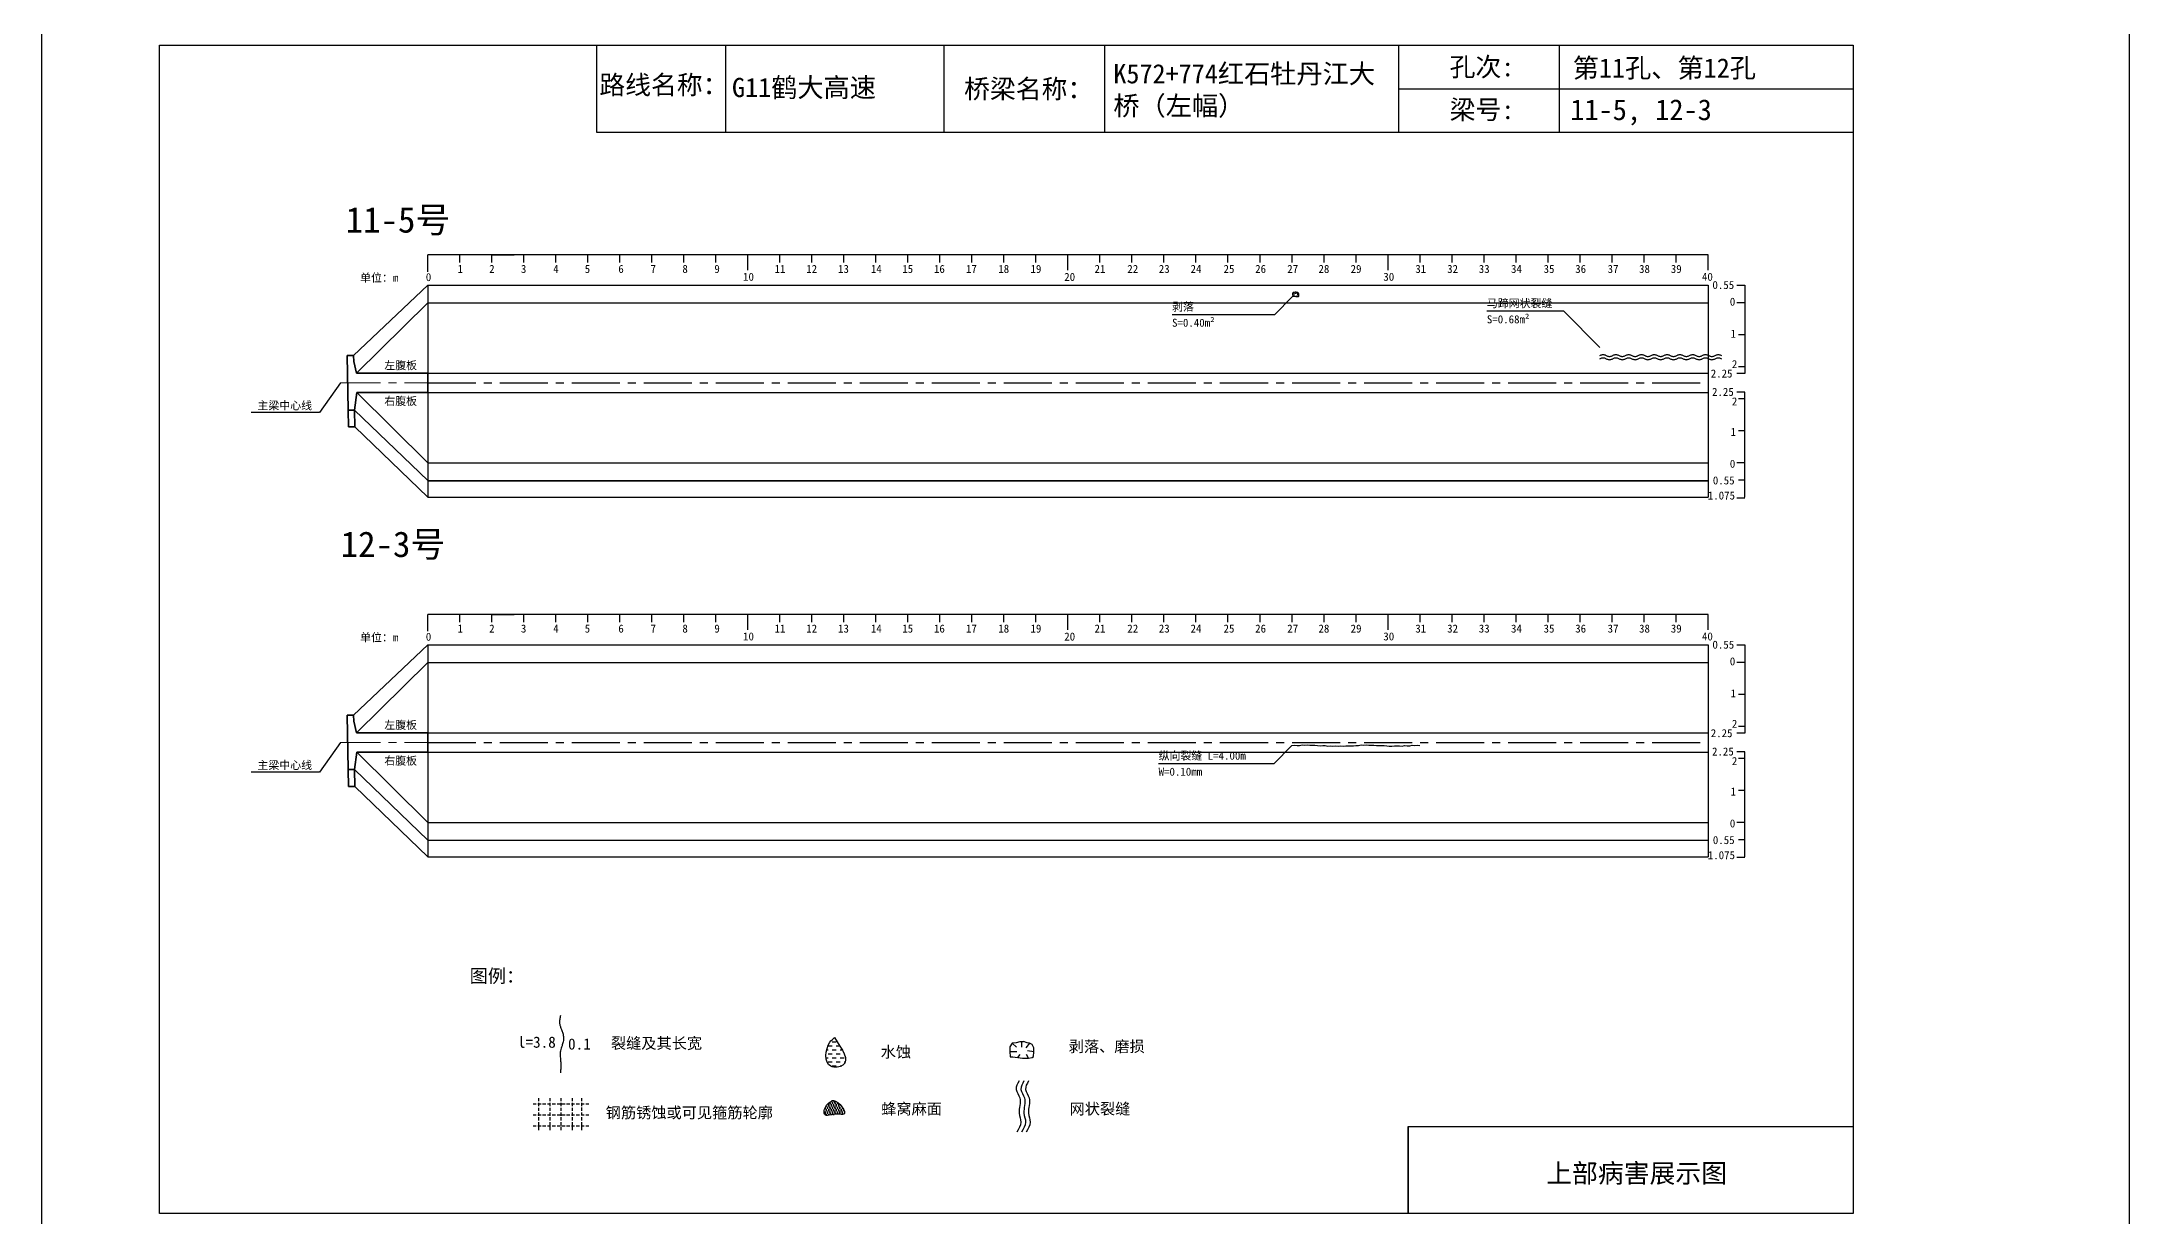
# Model space of a CAD drawing. Header units: millimetres. Extents: x -37 to 615, y -10473 to 23.
# Drawn here: x -37 to 615, y -9181 to -8814 of the extents above; entities that cross this region are included whole.
import ezdxf

# ---------------------------------------------------------------- set-up
doc = ezdxf.new("R2010")
doc.units = ezdxf.units.MM
for name, pattern in [('CENTER', [2, 1.25, -0.25, 0.25, -0.25]), ('CENTER2', [1.125, 0.75, -0.125, 0.125, -0.125]), ('DASHED', [0.75, 0.5, -0.25])]:
    doc.linetypes.add(name, pattern=pattern)
for name, color, linetype in [('加固措施', 7, 'Continuous'), ('图层1', 7, 'Continuous'), ('病害', 5, 'Continuous'), ('轮廓', 3, 'Continuous')]:
    doc.layers.add(name, color=color, linetype=linetype)
doc.layers.add('虚线', color=7, linetype='Continuous', lineweight=30)
doc.styles.get("Standard").update_dxf_attribs({"font": ''})
doc.styles.add('汉字', font='')
doc.styles.get('Standard').set_extended_font_data('SimSun')
doc.styles.get('汉字').set_extended_font_data('SimSun')
pattern_1 = [(0, (-2783.5002, -201.1734), (0.38480574, 0.76961148), [0, -0.76961148])]
pattern_2 = [(0, (-4794.9262, -487.88576), (0.38480574, 0.76961148), [0, -0.76961148])]
pattern_3 = [(0, (-2240.9707, -124.7498), (1.2467706, 1.2467706), [1.2467706, -1.2467706])]

# ---------------------------------------------------------------- blocks, each defined once
blk = doc.blocks.new('adfsd')
at = {"lineweight": -2, "ltscale": 0.5}
for p, q in [((1140.897, -3083.694), (1140.936, -3083.729)), ((1140.983, -3083.682), (1140.981, -3083.729)), ((1141.053, -3083.694), (1141.022, -3083.735)), ((1140.876, -3083.768), (1140.94, -3083.769)), ((1140.948, -3083.824), (1140.969, -3083.796)), ((1141.045, -3083.83), (1141.028, -3083.796)), ((1141.094, -3083.772), (1141.036, -3083.763))]:
    blk.add_line(p, q, dxfattribs=at)
blk.add_lwpolyline([(1141, -3083.682), (1140.967, -3083.682), (1140.934, -3083.69), (1140.897, -3083.694), (1140.876, -3083.727), (1140.876, -3083.768), (1140.88, -3083.818), (1140.905, -3083.818), (1140.991, -3083.83), (1141.045, -3083.83), (1141.078, -3083.822), (1141.09, -3083.814), (1141.094, -3083.772), (1141.094, -3083.735), (1141.078, -3083.707), (1141.053, -3083.694), (1141.033, -3083.69), (1141, -3083.678)], dxfattribs=at)
blk = doc.blocks.new('chi')
at = {"color": 0}
for p, q in [((1147.409, -3079.329), (1147.409, -3078.8)), ((1187.409, -3078.8), (1147.409, -3078.8)), ((1148.409, -3079.041), (1148.409, -3078.8)), ((1149.409, -3079.041), (1149.409, -3078.8)), ((1149.409, -3078.8), (1150.109, -3078.8)), ((1150.409, -3079.041), (1150.409, -3078.8)), ((1151.409, -3079.041), (1151.409, -3078.8)), ((1152.409, -3079.041), (1152.409, -3078.8)), ((1153.409, -3079.041), (1153.409, -3078.8)), ((1154.409, -3079.041), (1154.409, -3078.8)), ((1155.409, -3079.041), (1155.409, -3078.8)), ((1156.409, -3079.041), (1156.409, -3078.8)), ((1157.409, -3079.283), (1157.409, -3078.8)), ((1158.409, -3079.041), (1158.409, -3078.8)), ((1159.409, -3079.041), (1159.409, -3078.8)), ((1160.409, -3079.041), (1160.409, -3078.8)), ((1161.409, -3079.041), (1161.409, -3078.8)), ((1162.409, -3079.041), (1162.409, -3078.8)), ((1163.409, -3079.041), (1163.409, -3078.8)), ((1164.409, -3079.041), (1164.409, -3078.8)), ((1165.409, -3079.041), (1165.409, -3078.8)), ((1166.409, -3079.041), (1166.409, -3078.8)), ((1167.409, -3079.283), (1167.409, -3078.8)), ((1168.409, -3079.041), (1168.409, -3078.8)), ((1169.409, -3079.041), (1169.409, -3078.8)), ((1170.409, -3079.041), (1170.409, -3078.8)), ((1171.409, -3079.041), (1171.409, -3078.8)), ((1172.409, -3079.041), (1172.409, -3078.8)), ((1173.409, -3079.041), (1173.409, -3078.8)), ((1174.409, -3079.041), (1174.409, -3078.8)), ((1175.409, -3079.041), (1175.409, -3078.8)), ((1176.409, -3079.041), (1176.409, -3078.8)), ((1177.409, -3079.283), (1177.409, -3078.8)), ((1178.409, -3079.041), (1178.409, -3078.8)), ((1179.409, -3079.041), (1179.409, -3078.8)), ((1180.409, -3079.041), (1180.409, -3078.8)), ((1181.409, -3079.041), (1181.409, -3078.8)), ((1182.409, -3079.041), (1182.409, -3078.8)), ((1183.409, -3079.041), (1183.409, -3078.8)), ((1184.409, -3079.041), (1184.409, -3078.8)), ((1185.409, -3079.041), (1185.409, -3078.8)), ((1186.409, -3079.041), (1186.409, -3078.8)), ((1187.409, -3079.283), (1187.409, -3078.8))]:
    blk.add_line(p, q, dxfattribs=at)
for s, p in [('0', (1147.349, -3079.623)), ('1', (1148.339, -3079.368)), ('2', (1149.328, -3079.368)), ('3', (1150.319, -3079.368)), ('4', (1151.329, -3079.368)), ('5', (1152.313, -3079.368)), ('6', (1153.363, -3079.368)), ('7', (1154.37, -3079.368)), ('8', (1155.363, -3079.368)), ('9', (1156.363, -3079.368)), ('10', (1157.259, -3079.613)), ('11', (1158.242, -3079.368)), ('12', (1159.233, -3079.368)), ('13', (1160.227, -3079.368)), ('14', (1161.252, -3079.368)), ('15', (1162.233, -3079.368)), ('16', (1163.223, -3079.368)), ('17', (1164.224, -3079.368)), ('18', (1165.232, -3079.368)), ('19', (1166.238, -3079.368)), ('20', (1167.294, -3079.617)), ('21', (1168.24, -3079.368)), ('22', (1169.264, -3079.368)), ('23', (1170.247, -3079.368)), ('24', (1171.24, -3079.368)), ('25', (1172.271, -3079.368)), ('26', (1173.258, -3079.368)), ('27', (1174.261, -3079.368)), ('28', (1175.236, -3079.368)), ('29', (1176.24, -3079.368)), ('30', (1177.262, -3079.613)), ('31', (1178.261, -3079.368)), ('32', (1179.256, -3079.368)), ('33', (1180.243, -3079.368)), ('34', (1181.251, -3079.368)), ('35', (1182.269, -3079.368)), ('36', (1183.256, -3079.368)), ('37', (1184.269, -3079.368)), ('38', (1185.251, -3079.368)), ('39', (1186.242, -3079.368)), ('40', (1187.216, -3079.613))]:
    blk.add_text(s, height=0.25).set_placement(p)
blk = doc.blocks.new('kopp')
at = {"color": 0}
for p, q in [((1188.308, -3078.25), (1188.558, -3078.25)), ((1188.558, -3078.25), (1188.558, -3078.8)), ((1188.558, -3078.8), (1188.308, -3078.8)), ((1188.558, -3078.8), (1188.558, -3079.8)), ((1188.558, -3079.8), (1188.358, -3079.8)), ((1188.558, -3079.8), (1188.558, -3079.8)), ((1188.558, -3079.8), (1188.558, -3080.8)), ((1188.558, -3081.009), (1188.308, -3081.009)), ((1188.558, -3080.8), (1188.358, -3080.8)), ((1188.558, -3080.8), (1188.558, -3081.009)), ((1188.558, -3081.592), (1188.308, -3081.592)), ((1188.558, -3081.8), (1188.358, -3081.8)), ((1188.558, -3081.8), (1188.558, -3081.592)), ((1188.558, -3082.8), (1188.558, -3081.8)), ((1188.558, -3082.8), (1188.358, -3082.8)), ((1188.558, -3083.8), (1188.558, -3082.8)), ((1188.558, -3082.8), (1188.558, -3082.8)), ((1188.558, -3083.8), (1188.308, -3083.8)), ((1188.558, -3084.875), (1188.558, -3083.8)), ((1188.558, -3084.338), (1188.358, -3084.338)), ((1188.308, -3084.888), (1188.558, -3084.888))]:
    blk.add_line(p, q, dxfattribs=at)
for s, p in [('0.55', (1187.543, -3078.37)), ('0', (1188.086, -3078.891)), ('1', (1188.109, -3079.89)), ('2', (1188.15, -3080.842)), ('2.25', (1187.49, -3081.135)), ('2.25', (1187.53, -3081.708)), ('2', (1188.15, -3082.006)), ('1', (1188.109, -3082.959)), ('0', (1188.086, -3083.954)), ('0.55', (1187.556, -3084.474)), ('1.075', (1187.398, -3084.946))]:
    blk.add_text(s, height=0.25).set_placement(p)

msp = doc.modelspace()

# ---------------------------------------------------------------- hatches: boundary and pattern name
at = {"layer": '加固措施', "lineweight": -2}
h = msp.add_hatch(dxfattribs=at)
h.set_pattern_fill('DASH', color=256, scale=0.626645)
h.set_pattern_definition(pattern_3)
edge = h.paths.add_edge_path()
edge.add_spline(control_points=[(210.85, -9125.12), (210.36, -9125.55), (208.03, -9127.61), (207.41, -9135.1), (216.74, -9133.77), (213.29, -9128.7), (210.85, -9125.12)], knot_values=[0, 0, 0, 0, 3.237042, 15.187225, 21.182779, 35.601669, 35.601669, 35.601669, 35.601669], degree=3, periodic=0)
h = msp.add_hatch(dxfattribs=at)
h.set_pattern_fill('DASH', color=256, scale=0.626645)
h.set_pattern_definition(pattern_3)
edge = h.paths.add_edge_path()
edge.add_spline(control_points=[(210.85, -9125.12), (210.36, -9125.55), (208.03, -9127.61), (207.41, -9135.1), (216.74, -9133.77), (213.29, -9128.7), (210.85, -9125.12)], knot_values=[0, 0, 0, 0, 3.237042, 15.187225, 21.182779, 35.601669, 35.601669, 35.601669, 35.601669], degree=3, periodic=0)
h = msp.add_hatch(dxfattribs=at)
h.set_pattern_fill('DOTS', scale=0.696272)
h.set_pattern_definition(pattern_1)
edge = h.paths.add_edge_path()
edge.add_spline(control_points=[(210.19, -9144.78), (209.15, -9145.49), (207.68, -9146.51), (207.52, -9150.25), (211, -9148.53), (215.72, -9149.88), (212.21, -9144.7), (210.31, -9144.78), (210.19, -9144.78)], knot_values=[0, 0, 0, 0, 5.205471, 7.397577, 12.944796, 16.169923, 23.88441, 24.400432, 24.400432, 24.400432, 24.400432], degree=3, periodic=0)
h = msp.add_hatch(dxfattribs=at)
h.set_pattern_fill('DOTS', scale=0.696272)
h.set_pattern_definition(pattern_1)
edge = h.paths.add_edge_path()
edge.add_spline(control_points=[(210.19, -9144.78), (209.15, -9145.49), (207.68, -9146.51), (207.52, -9150.25), (211, -9148.53), (215.72, -9149.88), (212.21, -9144.7), (210.31, -9144.78), (210.19, -9144.78)], knot_values=[0, 0, 0, 0, 5.205471, 7.397577, 12.944796, 16.169923, 23.88441, 24.400432, 24.400432, 24.400432, 24.400432], degree=3, periodic=0)
at = {"layer": '病害', "lineweight": -2}
h = msp.add_hatch(dxfattribs=at)
h.set_pattern_fill('DOTS', color=4, scale=0.696272, style=0)
h.set_pattern_definition(pattern_2)
edge = h.paths.add_edge_path()
edge.add_spline(control_points=[(210.19, -9144.78), (209.15, -9145.49), (207.68, -9146.51), (207.52, -9150.25), (211, -9148.53), (215.72, -9149.88), (212.21, -9144.7), (210.31, -9144.78), (210.19, -9144.78)], knot_values=[0, 0, 0, 0, 1.041094, 1.479515, 2.588959, 3.233985, 4.776882, 4.880086, 4.880086, 4.880086, 4.880086], degree=3, periodic=0)
h = msp.add_hatch(dxfattribs=at)
h.set_pattern_fill('DOTS', color=4, scale=0.696272, style=0)
h.set_pattern_definition(pattern_2)
edge = h.paths.add_edge_path()
edge.add_spline(control_points=[(210.19, -9144.78), (209.15, -9145.49), (207.68, -9146.51), (207.52, -9150.25), (211, -9148.53), (215.72, -9149.88), (212.21, -9144.7), (210.31, -9144.78), (210.19, -9144.78)], knot_values=[0, 0, 0, 0, 1.041094, 1.479515, 2.588959, 3.233985, 4.776882, 4.880086, 4.880086, 4.880086, 4.880086], degree=3, periodic=0)

# ---------------------------------------------------------------- linework, layer by layer
at = {"color": 0, "linetype": 'ByBlock'}
for p, q in [((0, -8815.15), (529.17, -8815.15)), ((0, -9180), (0, -8815.15)), ((136.5, -8815.15), (136.5, -8842.28)), ((245.1, -8815.15), (245.1, -8842.28)), ((387.13, -8815.15), (387.13, -8842.28)), ((437.29, -8815.21), (437.29, -8842.34)), ((529.17, -8815.15), (529.17, -9180)), ((136.5, -8842.28), (529.17, -8842.28)), ((390.12, -9180), (390.12, -9152.88)), ((390.12, -9152.88), (529.17, -9152.88)), ((529.17, -9180), (0, -9180))]:
    msp.add_line(p, q, dxfattribs=at)
at = {"color": 0}
for p, q in [((60.65, -8912.07), (83.82, -8890.07)), ((83.82, -8890.07), (83.82, -8956.32)), ((83.82, -8890.07), (483.82, -8890.07)), ((483.82, -8890.07), (483.82, -8956.32)), ((61.57, -8917.57), (83.82, -8895.57)), ((56.57, -8920.57), (49.96, -8929.83)), ((83.82, -8917.57), (483.82, -8917.57)), ((483.82, -8917.57), (483.82, -8920.57)), ((61.64, -8923.57), (83.82, -8945.57)), ((83.82, -8923.57), (483.82, -8923.57)), ((49.96, -8929.83), (28.63, -8929.83)), ((60.99, -8929.07), (83.82, -8951.07)), ((61.09, -8934.32), (83.82, -8956.32)), ((83.82, -8945.57), (483.82, -8945.57)), ((83.82, -8951.07), (483.82, -8951.07)), ((83.82, -8951.19), (483.82, -8951.19)), ((83.82, -8956.32), (483.82, -8956.32)), ((60.65, -9024.41), (83.82, -9002.41)), ((83.82, -9002.41), (83.82, -9068.66)), ((83.82, -9002.41), (483.82, -9002.41)), ((483.82, -9002.41), (483.82, -9068.66)), ((61.57, -9029.92), (83.82, -9007.91)), ((83.82, -9007.91), (483.82, -9007.91)), ((83.82, -9029.91), (483.82, -9029.91)), ((483.82, -9029.91), (483.82, -9032.91)), ((56.57, -9032.91), (49.96, -9042.17)), ((61.64, -9035.91), (83.82, -9057.91)), ((83.82, -9035.91), (483.82, -9035.91)), ((49.96, -9042.17), (28.63, -9042.17)), ((60.99, -9041.41), (83.82, -9063.41)), ((61.09, -9046.66), (83.82, -9068.66)), ((83.82, -9057.91), (483.82, -9057.91)), ((83.82, -9063.41), (483.82, -9063.41)), ((83.82, -9068.66), (483.82, -9068.66))]:
    msp.add_line(p, q, dxfattribs=at)
at = {"color": 7}
for p, q in [((354, -8893.09), (354.59, -8893.1)), ((354.19, -8892.41), (354.55, -8892.73)), ((354.66, -8893.6), (354.85, -8893.34)), ((354.98, -8892.3), (354.96, -8892.73)), ((355.62, -8892.41), (355.34, -8892.78)), ((355.55, -8893.65), (355.39, -8893.34)), ((356, -8893.13), (355.47, -8893.04))]:
    msp.add_line(p, q, dxfattribs=at)
msp.add_line((83.82, -8895.57), (483.82, -8895.57))
at = {"color": 1, "linetype": 'CENTER2', "ltscale": 20}
for p, q in [((83.82, -8920.57), (483.82, -8920.57)), ((83.82, -9032.91), (483.82, -9032.91))]:
    msp.add_line(p, q, dxfattribs=at)
at = {"color": 1, "linetype": 'DASHED', "ltscale": 2}
for p, q in [((116.71, -9145.75), (134.11, -9145.75)), ((116.71, -9145.75), (134.11, -9145.75)), ((116.71, -9149.23), (134.11, -9149.23)), ((116.71, -9149.23), (134.11, -9149.23)), ((118.45, -9144.01), (118.45, -9154.45)), ((118.45, -9144.01), (118.45, -9154.45)), ((121.93, -9144.01), (121.93, -9154.45)), ((121.93, -9144.01), (121.93, -9154.45)), ((125.41, -9144.01), (125.41, -9154.45)), ((125.41, -9144.01), (125.41, -9154.45)), ((128.89, -9144.01), (128.89, -9154.45)), ((128.89, -9144.01), (128.89, -9154.45)), ((131.87, -9143.98), (131.87, -9154.43)), ((131.87, -9143.98), (131.87, -9154.43)), ((116.71, -9152.71), (134.11, -9152.71)), ((116.71, -9152.71), (134.11, -9152.71))]:
    msp.add_line(p, q, dxfattribs=at)
at = {"color": 3, "linetype": 'ByBlock'}
msp.add_lwpolyline([(-36.77, -8766.81), (615.38, -8766.81), (615.38, -9227.93), (-36.77, -9227.93)], close=True, dxfattribs=at)
at = {"color": 7}
for points in [[(354, -8893.65), (348.34, -8899.31), (316.34, -8899.31)], [(355.13, -8892.3), (354.83, -8892.3), (354.53, -8892.37), (354.19, -8892.41), (354, -8892.71), (354, -8893.09), (354.04, -8893.54), (354.26, -8893.54), (355.06, -8893.65), (355.55, -8893.65), (355.85, -8893.58), (355.96, -8893.5), (356, -8893.13), (356, -8892.79), (355.85, -8892.52), (355.62, -8892.41), (355.43, -8892.37), (355.13, -8892.26)], [(450, -8909.55), (438.69, -8898.24), (414.69, -8898.24)], [(450, -8912.05), (450.2, -8911.96), (450.4, -8911.88), (450.6, -8911.81), (450.8, -8911.77), (451, -8911.75), (451.2, -8911.77), (451.4, -8911.81), (451.6, -8911.88), (451.8, -8911.96), (452, -8912.05), (452.2, -8912.15), (452.4, -8912.23), (452.6, -8912.3), (452.8, -8912.34), (453, -8912.35), (453.2, -8912.34), (453.4, -8912.3), (453.6, -8912.23), (453.8, -8912.15), (454, -8912.05), (454.2, -8911.96), (454.4, -8911.88), (454.6, -8911.81), (454.8, -8911.77), (455, -8911.75), (455.2, -8911.77), (455.4, -8911.81), (455.6, -8911.88), (455.8, -8911.96), (456, -8912.05), (456.2, -8912.15), (456.4, -8912.23), (456.6, -8912.3), (456.8, -8912.34), (457, -8912.35), (457.2, -8912.34), (457.4, -8912.3), (457.6, -8912.23), (457.8, -8912.15), (458, -8912.05), (458.2, -8911.96), (458.4, -8911.88), (458.6, -8911.81), (458.8, -8911.77), (459, -8911.75), (459.2, -8911.77), (459.4, -8911.81), (459.6, -8911.88), (459.8, -8911.96), (460, -8912.05), (460.2, -8912.15), (460.4, -8912.23), (460.6, -8912.3), (460.8, -8912.34), (461, -8912.35), (461.2, -8912.34), (461.4, -8912.3), (461.6, -8912.23), (461.8, -8912.15), (462, -8912.05), (462.2, -8911.96), (462.4, -8911.88), (462.6, -8911.81), (462.8, -8911.77), (463, -8911.75), (463.2, -8911.77), (463.4, -8911.81), (463.6, -8911.88), (463.8, -8911.96), (464, -8912.05), (464.2, -8912.15), (464.4, -8912.23), (464.6, -8912.3), (464.8, -8912.34), (465, -8912.35), (465.2, -8912.34), (465.4, -8912.3), (465.6, -8912.23), (465.8, -8912.15), (466, -8912.05), (466.2, -8911.96), (466.4, -8911.88), (466.6, -8911.81), (466.8, -8911.77), (467, -8911.75), (467.2, -8911.77), (467.4, -8911.81), (467.6, -8911.88), (467.8, -8911.96), (468, -8912.05), (468.2, -8912.15), (468.4, -8912.23), (468.6, -8912.3), (468.8, -8912.34), (469, -8912.35), (469.2, -8912.34), (469.4, -8912.3), (469.6, -8912.23), (469.8, -8912.15), (470, -8912.05), (470.2, -8911.96), (470.4, -8911.88), (470.6, -8911.81), (470.8, -8911.77), (471, -8911.75), (471.2, -8911.77), (471.4, -8911.81), (471.6, -8911.88), (471.8, -8911.96), (472, -8912.05), (472.2, -8912.15), (472.4, -8912.23), (472.6, -8912.3), (472.8, -8912.34), (473, -8912.35), (473.2, -8912.34), (473.4, -8912.3), (473.6, -8912.23), (473.8, -8912.15), (474, -8912.05), (474.2, -8911.96), (474.4, -8911.88), (474.6, -8911.81), (474.8, -8911.77), (475, -8911.75), (475.2, -8911.77), (475.4, -8911.81), (475.6, -8911.88), (475.8, -8911.96), (476, -8912.05), (476.2, -8912.15), (476.4, -8912.23), (476.6, -8912.3), (476.8, -8912.34), (477, -8912.35), (477.2, -8912.34), (477.4, -8912.3), (477.6, -8912.23), (477.8, -8912.15), (478, -8912.05), (478.2, -8911.96), (478.4, -8911.88), (478.6, -8911.81), (478.8, -8911.77), (479, -8911.75), (479.2, -8911.77), (479.4, -8911.81), (479.6, -8911.88), (479.8, -8911.96), (480, -8912.05), (480.2, -8912.15), (480.4, -8912.23), (480.6, -8912.3), (480.8, -8912.34), (481, -8912.35), (481.2, -8912.34), (481.4, -8912.3), (481.6, -8912.23), (481.8, -8912.15), (482, -8912.05), (482.2, -8911.96), (482.4, -8911.88), (482.6, -8911.81), (482.8, -8911.77), (483, -8911.75), (483.2, -8911.77), (483.4, -8911.81), (483.6, -8911.88), (483.8, -8911.96), (484, -8912.05), (484.2, -8912.15), (484.4, -8912.23), (484.6, -8912.3), (484.8, -8912.34), (485, -8912.35), (485.2, -8912.34), (485.4, -8912.3), (485.6, -8912.23), (485.8, -8912.15), (486, -8912.05), (486.2, -8911.96), (486.4, -8911.88), (486.6, -8911.81), (486.8, -8911.77), (487, -8911.75), (487.2, -8911.77), (487.4, -8911.81), (487.6, -8911.88), (487.8, -8911.96), (488, -8912.05)], [(450, -8913.05), (450.2, -8912.96), (450.4, -8912.88), (450.6, -8912.81), (450.8, -8912.77), (451, -8912.75), (451.2, -8912.77), (451.4, -8912.81), (451.6, -8912.88), (451.8, -8912.96), (452, -8913.05), (452.2, -8913.15), (452.4, -8913.23), (452.6, -8913.3), (452.8, -8913.34), (453, -8913.35), (453.2, -8913.34), (453.4, -8913.3), (453.6, -8913.23), (453.8, -8913.15), (454, -8913.05), (454.2, -8912.96), (454.4, -8912.88), (454.6, -8912.81), (454.8, -8912.77), (455, -8912.75), (455.2, -8912.77), (455.4, -8912.81), (455.6, -8912.88), (455.8, -8912.96), (456, -8913.05), (456.2, -8913.15), (456.4, -8913.23), (456.6, -8913.3), (456.8, -8913.34), (457, -8913.35), (457.2, -8913.34), (457.4, -8913.3), (457.6, -8913.23), (457.8, -8913.15), (458, -8913.05), (458.2, -8912.96), (458.4, -8912.88), (458.6, -8912.81), (458.8, -8912.77), (459, -8912.75), (459.2, -8912.77), (459.4, -8912.81), (459.6, -8912.88), (459.8, -8912.96), (460, -8913.05), (460.2, -8913.15), (460.4, -8913.23), (460.6, -8913.3), (460.8, -8913.34), (461, -8913.35), (461.2, -8913.34), (461.4, -8913.3), (461.6, -8913.23), (461.8, -8913.15), (462, -8913.05), (462.2, -8912.96), (462.4, -8912.88), (462.6, -8912.81), (462.8, -8912.77), (463, -8912.75), (463.2, -8912.77), (463.4, -8912.81), (463.6, -8912.88), (463.8, -8912.96), (464, -8913.05), (464.2, -8913.15), (464.4, -8913.23), (464.6, -8913.3), (464.8, -8913.34), (465, -8913.35), (465.2, -8913.34), (465.4, -8913.3), (465.6, -8913.23), (465.8, -8913.15), (466, -8913.05), (466.2, -8912.96), (466.4, -8912.88), (466.6, -8912.81), (466.8, -8912.77), (467, -8912.75), (467.2, -8912.77), (467.4, -8912.81), (467.6, -8912.88), (467.8, -8912.96), (468, -8913.05), (468.2, -8913.15), (468.4, -8913.23), (468.6, -8913.3), (468.8, -8913.34), (469, -8913.35), (469.2, -8913.34), (469.4, -8913.3), (469.6, -8913.23), (469.8, -8913.15), (470, -8913.05), (470.2, -8912.96), (470.4, -8912.88), (470.6, -8912.81), (470.8, -8912.77), (471, -8912.75), (471.2, -8912.77), (471.4, -8912.81), (471.6, -8912.88), (471.8, -8912.96), (472, -8913.05), (472.2, -8913.15), (472.4, -8913.23), (472.6, -8913.3), (472.8, -8913.34), (473, -8913.35), (473.2, -8913.34), (473.4, -8913.3), (473.6, -8913.23), (473.8, -8913.15), (474, -8913.05), (474.2, -8912.96), (474.4, -8912.88), (474.6, -8912.81), (474.8, -8912.77), (475, -8912.75), (475.2, -8912.77), (475.4, -8912.81), (475.6, -8912.88), (475.8, -8912.96), (476, -8913.05), (476.2, -8913.15), (476.4, -8913.23), (476.6, -8913.3), (476.8, -8913.34), (477, -8913.35), (477.2, -8913.34), (477.4, -8913.3), (477.6, -8913.23), (477.8, -8913.15), (478, -8913.05), (478.2, -8912.96), (478.4, -8912.88), (478.6, -8912.81), (478.8, -8912.77), (479, -8912.75), (479.2, -8912.77), (479.4, -8912.81), (479.6, -8912.88), (479.8, -8912.96), (480, -8913.05), (480.2, -8913.15), (480.4, -8913.23), (480.6, -8913.3), (480.8, -8913.34), (481, -8913.35), (481.2, -8913.34), (481.4, -8913.3), (481.6, -8913.23), (481.8, -8913.15), (482, -8913.05), (482.2, -8912.96), (482.4, -8912.88), (482.6, -8912.81), (482.8, -8912.77), (483, -8912.75), (483.2, -8912.77), (483.4, -8912.81), (483.6, -8912.88), (483.8, -8912.96), (484, -8913.05), (484.2, -8913.15), (484.4, -8913.23), (484.6, -8913.3), (484.8, -8913.34), (485, -8913.35), (485.2, -8913.34), (485.4, -8913.3), (485.6, -8913.23), (485.8, -8913.15), (486, -8913.05), (486.2, -8912.96), (486.4, -8912.88), (486.6, -8912.81), (486.8, -8912.77), (487, -8912.75), (487.2, -8912.77), (487.4, -8912.81), (487.6, -8912.88), (487.8, -8912.96), (488, -8913.05)], [(353.8, -9033.89), (348.14, -9039.55), (312.14, -9039.55)], [(353.8, -9033.86), (354.6, -9033.76), (355.4, -9033.87), (356.2, -9033.88), (357, -9033.7), (357.8, -9033.78), (358.6, -9033.7), (359.4, -9033.72), (360.2, -9033.71), (361, -9033.74), (361.8, -9033.86), (362.6, -9033.95), (363.4, -9033.89), (364.2, -9033.88), (365, -9034.04), (365.8, -9033.95), (366.6, -9034.03), (367.4, -9034), (368.2, -9034.02), (369, -9033.97), (369.8, -9034.1), (370.6, -9033.93), (371.4, -9033.96), (372.2, -9033.96), (373, -9033.97), (373.8, -9033.9), (374.6, -9033.89), (375.4, -9033.69), (376.2, -9033.75), (377, -9033.65), (377.8, -9033.73), (378.6, -9033.8), (379.4, -9033.72), (380.2, -9033.87), (381, -9033.87), (381.8, -9033.82), (382.6, -9033.84), (383.4, -9033.99), (384.2, -9034.06), (385, -9034.04), (385.8, -9033.96), (386.6, -9033.99), (387.4, -9033.96), (388.2, -9034.05), (389, -9033.91), (389.8, -9033.97), (390.6, -9033.94), (391.4, -9033.81), (392.2, -9033.85), (393, -9033.76), (393.8, -9033.89)]]:
    msp.add_lwpolyline(points, dxfattribs=at)
for points in [[(268.59, -9138.64), (268.08, -9139.53), (267.03, -9141.33), (269.71, -9144.45), (267.97, -9148.1), (269.63, -9151.74), (268.46, -9153.65), (267.82, -9154.69)], [(268.59, -9138.64), (268.08, -9139.53), (267.03, -9141.33), (269.71, -9144.45), (267.97, -9148.1), (269.63, -9151.74), (268.46, -9153.65), (267.82, -9154.69)], [(270.07, -9138.64), (269.55, -9139.53), (268.51, -9141.33), (271.18, -9144.45), (269.44, -9148.1), (271.1, -9151.74), (269.94, -9153.65), (269.3, -9154.69)], [(270.07, -9138.64), (269.55, -9139.53), (268.51, -9141.33), (271.18, -9144.45), (269.44, -9148.1), (271.1, -9151.74), (269.94, -9153.65), (269.3, -9154.69)], [(271.52, -9138.64), (271, -9139.53), (269.96, -9141.33), (272.63, -9144.45), (270.89, -9148.1), (272.55, -9151.74), (271.39, -9153.65), (270.75, -9154.69)], [(271.52, -9138.64), (271, -9139.53), (269.96, -9141.33), (272.63, -9144.45), (270.89, -9148.1), (272.55, -9151.74), (271.39, -9153.65), (270.75, -9154.69)]]:
    msp.add_open_spline(points, degree=3, knots=[0, 0, 0, 0, 2.808133, 5.677796, 10.461234, 13.324406, 16.732801, 16.732801, 16.732801, 16.732801])
at = {"lineweight": -2}
msp.add_open_spline([(210.19, -9144.78), (209.15, -9145.49), (207.68, -9146.51), (207.52, -9150.25), (211, -9148.53), (215.72, -9149.88), (212.21, -9144.7), (210.31, -9144.78), (210.19, -9144.78)], degree=3, knots=[0, 0, 0, 0, 3.624423, 5.150725, 9.013098, 11.258664, 16.630045, 16.989336, 16.989336, 16.989336, 16.989336], dxfattribs=at)
msp.add_open_spline([(210.19, -9144.78), (209.15, -9145.49), (207.68, -9146.51), (207.52, -9150.25), (211, -9148.53), (215.72, -9149.88), (212.21, -9144.7), (210.31, -9144.78), (210.19, -9144.78)], degree=3, knots=[0, 0, 0, 0, 3.624423, 5.150725, 9.013098, 11.258664, 16.630045, 16.989336, 16.989336, 16.989336, 16.989336], dxfattribs=at)
at = {"layer": '加固措施', "lineweight": -2}
msp.add_open_spline([(210.85, -9125.12), (210.36, -9125.55), (208.03, -9127.61), (207.41, -9135.1), (216.74, -9133.77), (213.29, -9128.7), (210.85, -9125.12)], degree=3, knots=[0, 0, 0, 0, 2.028466, 9.51698, 13.274057, 22.309569, 22.309569, 22.309569, 22.309569], dxfattribs=at)
msp.add_open_spline([(210.85, -9125.12), (210.36, -9125.55), (208.03, -9127.61), (207.41, -9135.1), (216.74, -9133.77), (213.29, -9128.7), (210.85, -9125.12)], degree=3, knots=[0, 0, 0, 0, 2.028466, 9.51698, 13.274057, 22.309569, 22.309569, 22.309569, 22.309569], dxfattribs=at)
at = {"layer": '图层1', "lineweight": -2}
msp.add_open_spline([(125.25, -9118.18), (125.22, -9118.39), (125.18, -9118.61), (125.07, -9119.25), (125.02, -9119.65), (124.99, -9120.22), (125, -9120.4), (125.02, -9120.69), (125.03, -9120.79), (125.06, -9121), (125.09, -9121.11), (125.19, -9121.49), (125.29, -9121.79), (125.54, -9122.43), (125.69, -9122.78), (125.96, -9123.54), (126.09, -9123.96), (126.21, -9124.66), (126.24, -9124.94), (126.25, -9125.49), (126.23, -9125.75), (126.16, -9126.26), (126.11, -9126.5), (126, -9126.97), (125.93, -9127.19), (125.76, -9127.75), (125.64, -9128.07), (125.45, -9128.67), (125.36, -9128.96), (125.27, -9129.34), (125.24, -9129.46), (125.21, -9129.68), (125.2, -9129.77), (125.18, -9129.97), (125.17, -9130.08), (125.17, -9130.46), (125.18, -9130.75), (125.23, -9131.38), (125.27, -9131.71), (125.33, -9132.3), (125.35, -9132.54), (125.38, -9133), (125.39, -9133.22), (125.4, -9133.64), (125.4, -9133.84), (125.39, -9134.46), (125.37, -9134.86), (125.32, -9135.55), (125.3, -9135.85), (125.27, -9136.15)], degree=3, knots=[0, 0, 0, 0, 0.93103, 0.93103, 2.904338, 2.904338, 3.933552, 3.933552, 4.598026, 4.598026, 5.2625, 5.2625, 6.799065, 6.799065, 8.335629, 8.335629, 9.872194, 9.872194, 10.744529, 10.744529, 11.616864, 11.616864, 12.4892, 12.4892, 13.361535, 13.361535, 14.755665, 14.755665, 16.149795, 16.149795, 16.835641, 16.835641, 17.410365, 17.410365, 17.98509, 17.98509, 19.45733, 19.45733, 20.929571, 20.929571, 21.910052, 21.910052, 22.722819, 22.722819, 23.535585, 23.535585, 25.161117, 25.161117, 26.428502, 26.428502, 26.428502, 26.428502], dxfattribs=at)
msp.add_open_spline([(125.25, -9118.18), (125.22, -9118.39), (125.18, -9118.61), (125.07, -9119.25), (125.02, -9119.65), (124.99, -9120.22), (125, -9120.4), (125.02, -9120.69), (125.03, -9120.79), (125.06, -9121), (125.09, -9121.11), (125.19, -9121.49), (125.29, -9121.79), (125.54, -9122.43), (125.69, -9122.78), (125.96, -9123.54), (126.09, -9123.96), (126.21, -9124.66), (126.24, -9124.94), (126.25, -9125.49), (126.23, -9125.75), (126.16, -9126.26), (126.11, -9126.5), (126, -9126.97), (125.93, -9127.19), (125.76, -9127.75), (125.64, -9128.07), (125.45, -9128.67), (125.36, -9128.96), (125.27, -9129.34), (125.24, -9129.46), (125.21, -9129.68), (125.2, -9129.77), (125.18, -9129.97), (125.17, -9130.08), (125.17, -9130.46), (125.18, -9130.75), (125.23, -9131.38), (125.27, -9131.71), (125.33, -9132.3), (125.35, -9132.54), (125.38, -9133), (125.39, -9133.22), (125.4, -9133.64), (125.4, -9133.84), (125.39, -9134.46), (125.37, -9134.86), (125.32, -9135.55), (125.3, -9135.85), (125.27, -9136.15)], degree=3, knots=[0, 0, 0, 0, 0.93103, 0.93103, 2.904338, 2.904338, 3.933552, 3.933552, 4.598026, 4.598026, 5.2625, 5.2625, 6.799065, 6.799065, 8.335629, 8.335629, 9.872194, 9.872194, 10.744529, 10.744529, 11.616864, 11.616864, 12.4892, 12.4892, 13.361535, 13.361535, 14.755665, 14.755665, 16.149795, 16.149795, 16.835641, 16.835641, 17.410365, 17.410365, 17.98509, 17.98509, 19.45733, 19.45733, 20.929571, 20.929571, 21.910052, 21.910052, 22.722819, 22.722819, 23.535585, 23.535585, 25.161117, 25.161117, 26.428502, 26.428502, 26.428502, 26.428502], dxfattribs=at)
at = {"layer": '病害', "color": 5}
for p, q in [((136.5, -8815.15), (136.5, -8842.28)), ((245.1, -8815.15), (245.1, -8842.28)), ((387.13, -8815.15), (387.13, -8842.28)), ((529.17, -8815.15), (529.17, -8842.28)), ((136.5, -8842.28), (386.58, -8842.28)), ((386.58, -8842.28), (529.17, -8842.28)), ((390.12, -9152.88), (529.17, -9152.88)), ((390.12, -9152.88), (390.12, -9180)), ((529.17, -9152.88), (529.17, -9180))]:
    msp.add_line(p, q, dxfattribs=at)
at = {"layer": '病害', "color": 0}
for p, q in [((176.83, -8815.15), (176.83, -8842.28)), ((295.25, -8815.15), (295.25, -8842.28)), ((387.14, -8828.77), (529.17, -8828.77))]:
    msp.add_line(p, q, dxfattribs=at)
at = {"layer": '虚线', "linetype": 'CENTER', "lineweight": 18, "ltscale": 10}
for p, q in [((56.57, -8920.57), (83.82, -8920.57)), ((56.57, -9032.91), (83.82, -9032.91))]:
    msp.add_line(p, q, dxfattribs=at)
at = {"layer": '轮廓', "color": 5, "lineweight": 35}
for p, q in [((58.99, -8929.07), (58.65, -8912.07)), ((58.65, -8912.07), (60.65, -8912.07)), ((60.69, -8913.95), (60.65, -8912.07)), ((61.57, -8917.57), (60.69, -8913.95)), ((83.82, -8917.57), (61.57, -8917.57)), ((83.82, -8923.57), (83.82, -8917.57)), ((60.99, -8929.07), (61.63, -8923.57)), ((83.82, -8923.57), (61.63, -8923.57)), ((58.99, -8929.07), (60.99, -8929.07)), ((59.09, -8934.32), (58.99, -8929.07)), ((59.09, -8934.32), (61.09, -8934.32)), ((61.09, -8934.32), (60.99, -8929.07)), ((58.99, -9041.41), (58.65, -9024.41)), ((58.65, -9024.41), (60.65, -9024.41)), ((60.69, -9026.29), (60.65, -9024.41)), ((61.57, -9029.92), (60.69, -9026.29)), ((83.82, -9029.92), (61.57, -9029.92)), ((83.82, -9035.92), (83.82, -9029.92)), ((60.99, -9041.41), (61.63, -9035.91)), ((83.82, -9035.91), (61.63, -9035.91)), ((58.99, -9041.41), (60.99, -9041.41)), ((59.09, -9046.66), (58.99, -9041.41)), ((61.09, -9046.66), (60.99, -9041.41)), ((59.09, -9046.66), (61.09, -9046.66))]:
    msp.add_line(p, q, dxfattribs=at)

# ---------------------------------------------------------------- block references
for name, p, xscale, yscale, zscale in [('chi', (-11390.27, 21907.43), 9.999999999994273, 9.999999999994273, 9.999999999994273), ('kopp', (-11390.27, 21892.43), 9.999999999994273, 9.999999999994273, 9.999999999994273), ('chi', (-11390.27, 21795.09), 9.999999999994273, 9.999999999994273, 9.999999999994273), ('kopp', (-11390.27, 21780.09), 9.999999999994273, 9.999999999994273, 9.999999999994273), ('adfsd', (-39452.38, 98227.64), 34.81359766870787, 34.81359766870787, 34.81359766870787), ('adfsd', (-39452.38, 98227.64), 34.81359766870787, 34.81359766870787, 34.81359766870787)]:
    msp.add_blockref(name, p, dxfattribs=dict(xscale=xscale, yscale=yscale, zscale=zscale))

# ---------------------------------------------------------------- texts
for s, p in [('单位：m', (62.7, -8889.01)), ('左腹板', (70.24, -8916.36)), ('主梁中心线', (30.63, -8928.92)), ('右腹板', (70.24, -8927.53)), ('单位：m', (62.7, -9001.35)), ('左腹板', (70.24, -9028.7)), ('主梁中心线', (30.63, -9041.27)), ('右腹板', (70.24, -9039.87))]:
    msp.add_text(s, height=2.5).set_placement(p)
at = {"color": 7}
for s, p in [('剥落', (316.34, -8898.06)), ('马蹄网状裂缝', (414.69, -8896.99)), ('S=0.40m²', (316.34, -8903.06)), ('S=0.68m²', (414.69, -8901.99)), ('纵向裂缝 L=4.00m', (312.14, -9038.3)), ('W=0.10mm', (312.14, -9043.3))]:
    msp.add_text(s, height=2.5, dxfattribs=at).set_placement(p)
at = {"linetype": 'ByBlock', "attachment_point": 1, "style": '汉字'}
for s, insert, char_height, width in [('K572+774红石牡丹江大桥（左幅）', (298, -8821.03), 6, 87.5474), ('{\\C0;第11孔、第12孔}', (441.52, -8819.22), 6, 77.4135), ('{\\C0;G11鹤大高速}', (178.87, -8825.32), 6, 62.8604), ('{\\C0;11-5, 12-3}', (440.75, -8832.02), 6.5, 84.1186), ('{\\C0;11-5号}', (58.2, -8865.66), 8, 49.3496), ('{\\C0;12-3号}', (56.63, -8966.99), 8, 49.3496)]:
    msp.add_mtext(s, dxfattribs=dict(at, insert=insert, char_height=char_height, width=width))
at = {"layer": '图层1', "style": '汉字'}
for s, p in [('孔次:', (403.05, -8824.84)), ('路线名称：', (137.42, -8830.46)), ('桥梁名称：', (251.38, -8831.71)), ('梁号:', (403.08, -8838.2)), ('上部病害展示图', (433.23, -9170.44))]:
    msp.add_text(s, height=5.918, dxfattribs=at).set_placement(p)
at = {"layer": '图层1', "lineweight": -2, "attachment_point": 1}
for s, insert, char_height in [('图例：', (96.91, -9103.77), 4.178), ('图例：', (96.91, -9103.77), 4.178), ('l=3.8', (111.98, -9124.79), 3.481), ('l=3.8', (111.98, -9124.79), 3.481), ('0.1', (127.65, -9125.37), 3.481), ('0.1', (127.65, -9125.37), 3.481), ('裂缝及其长宽', (141.05, -9125.12), 3.481), ('裂缝及其长宽', (141.05, -9125.12), 3.481), ('水蚀', (225.33, -9127.86), 3.481), ('水蚀', (225.33, -9127.86), 3.481), ('剥落、磨损', (284.06, -9126.11), 3.481), ('剥落、磨损', (284.06, -9126.11), 3.481), ('钢筋锈蚀或可见箍筋轮廓', (139.42, -9146.79), 3.4814), ('钢筋锈蚀或可见箍筋轮廓', (139.42, -9146.79), 3.4814), ('蜂窝麻面', (225.48, -9145.62), 3.481), ('蜂窝麻面', (225.48, -9145.62), 3.481), ('网状裂缝', (284.32, -9145.61), 3.481), ('网状裂缝', (284.32, -9145.61), 3.481)]:
    msp.add_mtext(s, dxfattribs=dict(at, insert=insert, char_height=char_height))

doc.saveas('drawing.dxf')
